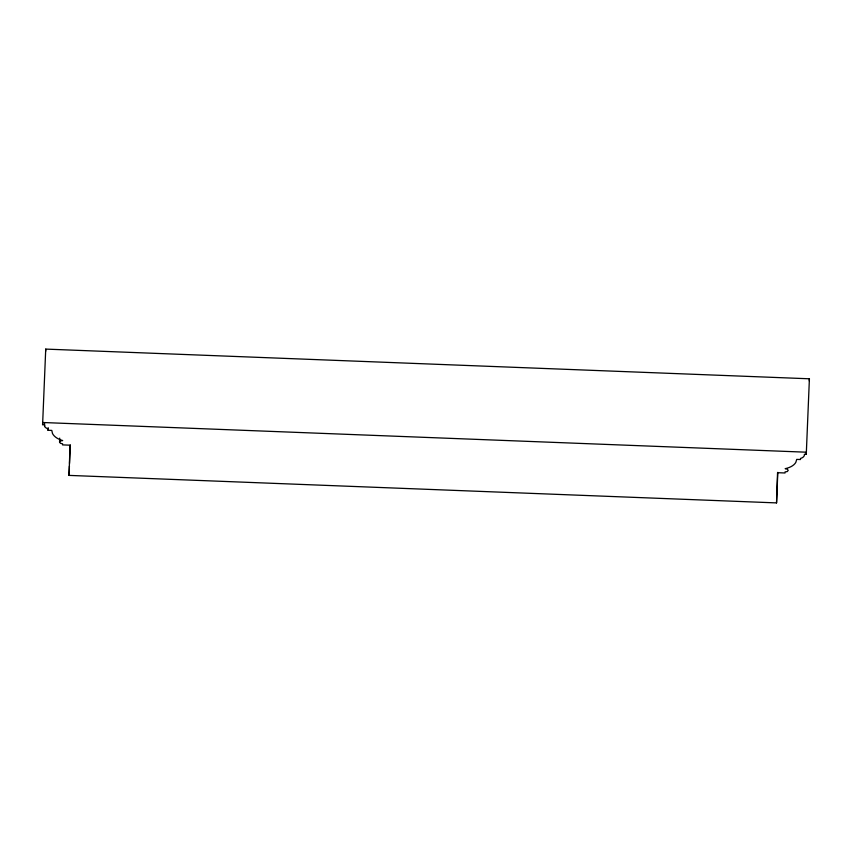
<?xml version="1.0" encoding="UTF-8"?>
<svg xmlns="http://www.w3.org/2000/svg" width="852" height="852" viewBox="0 0 852 852"><rect width="100%" height="100%" fill="white"/><g stroke="black" fill="none" stroke-linecap="round" stroke-linejoin="round"><path stroke-width="1.28" d="M59.555 442.071L60.513 440.899L62.686 440.569A18.467 10.65 2.4 0 1 52.494 433.498L51.78 430.42L48.032 430.271L48.074 429.195L45.113 427.246L44.474 424.733L42.6 424.658L42.675 422.507L806.333 452.199L806.269 454.361L804.394 454.286A7.476 4.313 2.4 0 1 800.507 458.451L800.475 459.537L796.726 459.388L795.811 462.402A18.467 10.65 2.4 0 1 785.171 468.664L787.323 469.164L788.207 470.4L787.248 471.571L785.065 471.901L785.033 472.977L777.546 472.69L776.545 502.904L69.033 475.395L70.034 445.181L62.547 444.882L62.579 443.807L60.428 443.306L59.555 442.071L59.715 438.13M45.667 351.248L45.731 349.096L809.4 378.789L809.325 380.95M42.6 424.658L45.731 349.096M44.474 426.011L44.581 423.401M48.032 430.271L48.149 427.629M69.033 475.395L69.417 466.097M69.523 463.445L70.301 444.85M776.545 502.904L777.812 472.359M806.269 454.361L809.4 378.789"/></g></svg>
